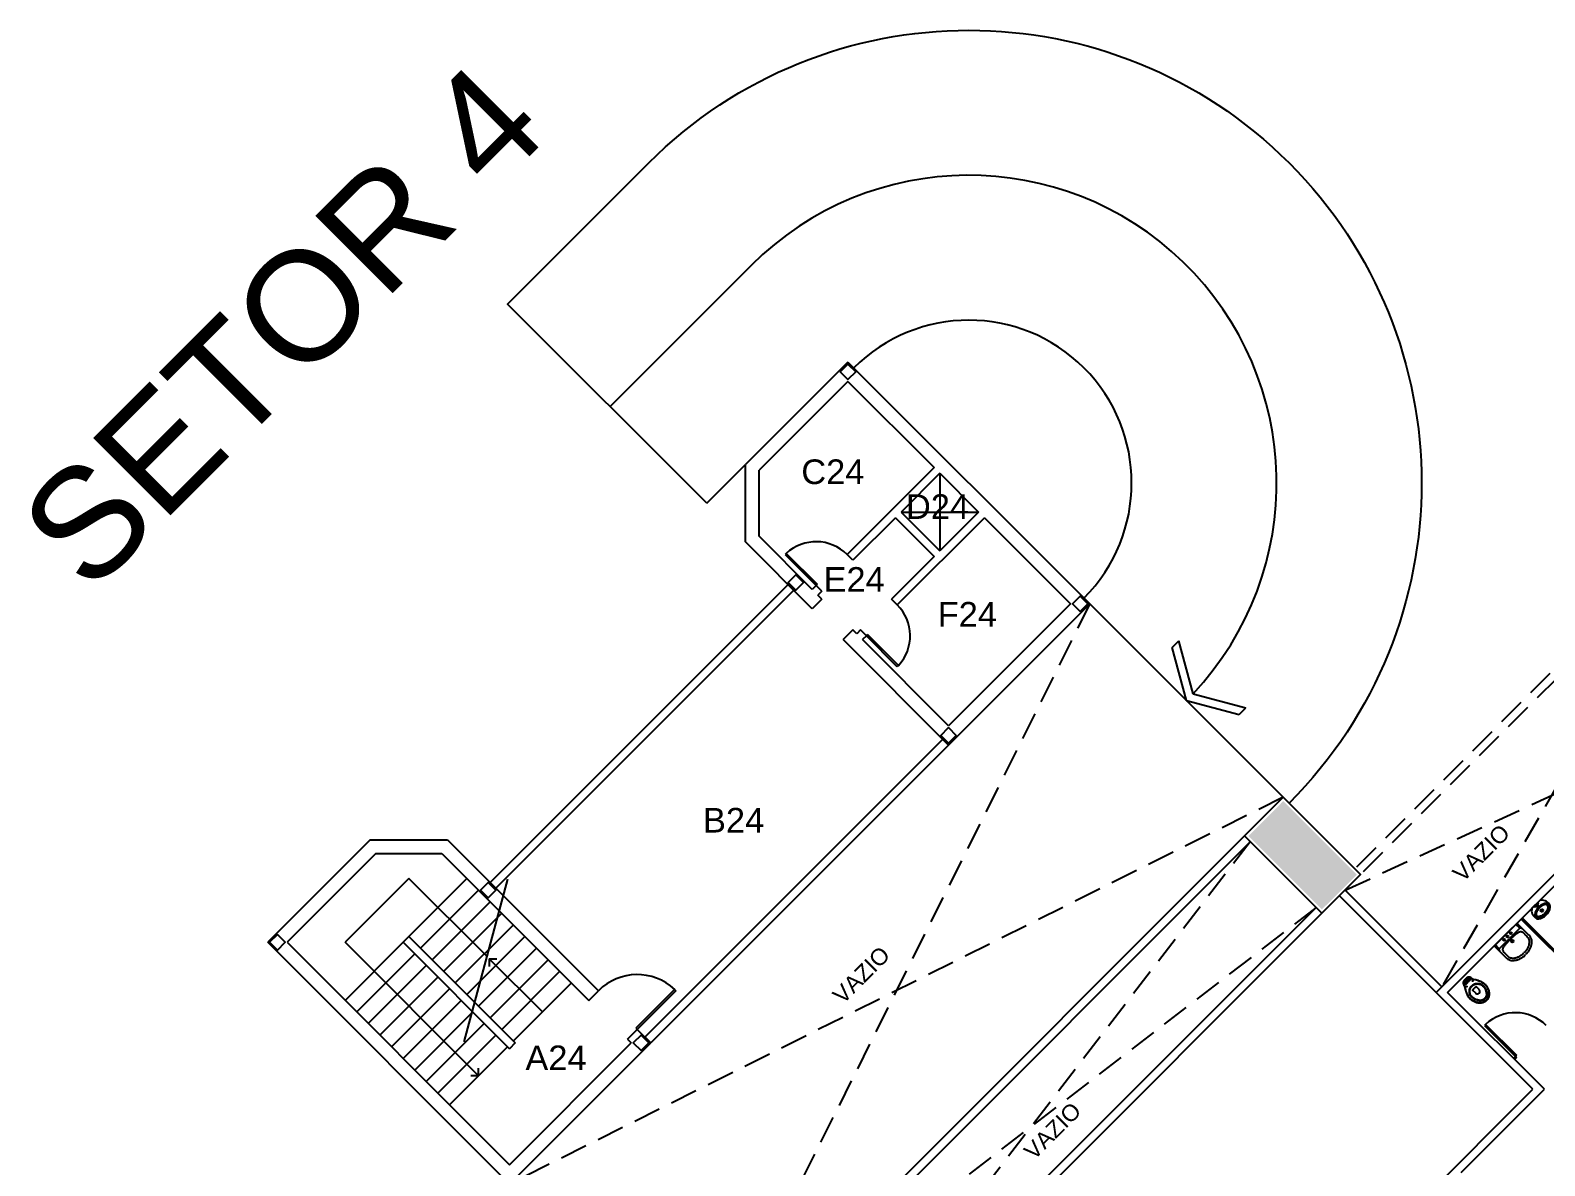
# Model space of a CAD drawing. Extents: x 964 to 1225, y -27 to 210.
# Drawn here: x 1033.51 to 1061.19, y 172.07 to 192.82 of the extents above; entities that cross this region are included whole.
import ezdxf

# ---------------------------------------------------------------- set-up
doc = ezdxf.new("R2010")
doc.units = 0
doc.header["$LTSCALE"] = 2
doc.linetypes.add('HIDDEN', pattern=[0.375, 0.25, -0.125])
for name, color, linetype in [('01', 1, 'CONTINUOUS'), ('06', 6, 'CONTINUOUS'), ('DIVISÓRIAS-ARY', 2, 'CONTINUOUS'), ('ESCADA-ARY', 7, 'CONTINUOUS'), ('ESQUADRIA-ARY', 2, 'CONTINUOUS'), ('HACHURAS-ARY', 9, 'CONTINUOUS'), ('INDICAÇÕES-ARY', 2, 'CONTINUOUS'), ('L_DECA', 7, 'CONTINUOUS'), ('PAREDE-ALTA-ARY', 1, 'CONTINUOUS'), ('PAREDE-BAIXA-ARY', 2, 'CONTINUOUS'), ('PEÇAS-SANIT-ARY', 7, 'CONTINUOUS'), ('PILARES-PRINC-ARY', 5, 'CONTINUOUS'), ('PILARES-SECUND-ARY', 5, 'CONTINUOUS'), ('RAMPA-INT-ARY', 7, 'CONTINUOUS'), ('RAMPA-PROJ-ARY', 7, 'HIDDEN'), ('TEXTO-PB-COR-ARY', 12, 'CONTINUOUS'), ('TEXTOG-EP-ARY', 11, 'CONTINUOUS')]:
    doc.layers.add(name, color=color, linetype=linetype)
doc.styles.add('ARIAL', font='arial.ttf', dxfattribs={"height": 0.5})

# ---------------------------------------------------------------- blocks, each defined once
blk = doc.blocks.new('RAV10')
at = {"layer": 'L_DECA'}
blk.add_lwpolyline([(4.6, -12.9), (8.2, -12.9), (8.2, -12.9), (8.7, -13), (9.2, -13.2), (9.6, -13.5), (9.9, -14), (10.1, -14.3), (10.1, -14.3), (10.1, -14.3), (10.1, -14.3), (10.1, -14.3), (10.1, -14.3), (12.2, -18), (12.2, -18), (12.5, -18.6), (12.8, -19.1), (13.1, -19.6), (13.3, -20.1), (13.3, -20.1), (13.6, -20.6), (13.9, -21.1), (14.2, -21.5), (14.5, -22.1), (14.7, -22.6), (15, -23.1), (15.3, -23.6), (15.5, -24.1), (15.5, -24.1), (15.9, -24.8), (16.3, -25.6), (16.6, -26.3), (16.9, -27), (17.2, -27.8), (17.5, -28.6), (17.8, -29.4), (18, -30.2), (18, -30.2), (18.3, -31.4), (18.6, -32.6), (18.8, -33.9), (19, -35.2), (19.1, -36.4), (19.1, -37.7), (19.1, -39), (19, -40.3), (19, -40.3), (18.8, -41.6), (18.6, -42.9), (18.2, -44.2), (17.9, -45.5), (17.4, -46.8), (16.9, -48), (16.4, -49.3), (15.8, -50.4), (15.8, -50.4), (15.2, -51.4), (14.6, -52.3), (13.9, -53.1), (13.3, -53.9), (12.5, -54.8), (11.7, -55.5), (10.9, -56.3), (10.1, -57), (10.1, -57), (9, -57.8), (7.9, -58.5), (6.6, -59.1), (5.4, -59.6), (4.1, -60), (2.8, -60.3), (1.4, -60.4), (0, -60.5), (0, -60.5), (-1.4, -60.4), (-2.7, -60.3), (-4, -60), (-5.3, -59.6), (-6.6, -59.1), (-7.8, -58.5), (-9, -57.8), (-10.1, -57), (-10.1, -57), (-10.9, -56.3), (-11.7, -55.5), (-12.5, -54.8), (-13.2, -53.9), (-13.9, -53.1), (-14.5, -52.3), (-15.1, -51.4), (-15.7, -50.4), (-15.7, -50.4), (-16.3, -49.3), (-16.9, -48), (-17.4, -46.8), (-17.8, -45.5), (-18.2, -44.2), (-18.5, -42.9), (-18.7, -41.6), (-19, -40.3), (-19, -40.3), (-19, -39), (-19, -37.7), (-19, -36.4), (-18.9, -35.2), (-18.7, -33.9), (-18.5, -32.6), (-18.2, -31.4), (-17.9, -30.2), (-17.9, -30.2), (-17.7, -29.4), (-17.4, -28.6), (-17.1, -27.8), (-16.9, -27), (-16.6, -26.3), (-16.2, -25.6), (-15.8, -24.8), (-15.5, -24.1), (-15.5, -24.1), (-15.2, -23.6), (-15, -23.1), (-14.7, -22.6), (-14.4, -22.1), (-14.2, -21.5), (-13.9, -21.1), (-13.6, -20.6), (-13.3, -20.1), (-13.3, -20.1), (-13.1, -19.6), (-12.8, -19.1), (-12.4, -18.6), (-12.1, -18), (-10.1, -14.3), (-10.1, -14.3), (-10.1, -14.3), (-10.1, -14.3), (-10.1, -14.3), (-10.1, -14.3), (-9.8, -14), (-9.8, -14), (-9.6, -13.5), (-9.1, -13.2), (-8.6, -13), (-8.1, -12.9), (-4.5, -12.9)], dxfattribs=at)
at = {"layer": 'L_DECA', "color": 1}
for points in [[(12.2, -18), (13.3, -20.1), (13.3, -20.1), (13.6, -20.6), (13.8, -21.1), (14.1, -21.5), (14.3, -22.1), (14.5, -22.6), (14.7, -23.1), (15, -23.6), (15.2, -24.1), (15.2, -24.1), (15.5, -24.8), (15.9, -25.6), (16.2, -26.3), (16.6, -27.1), (16.9, -27.8), (17.1, -28.5), (17.4, -29.4), (17.6, -30.2), (17.6, -30.2), (17.9, -31.4), (18.1, -32.6), (18.3, -33.9), (18.5, -35.2), (18.5, -36.4), (18.5, -37.7), (18.5, -39), (18.4, -40.3), (18.4, -40.3), (18.2, -41.6), (17.9, -42.9), (17.6, -44.2), (17.2, -45.5), (16.7, -46.8), (16.2, -48), (15.6, -49.3), (15, -50.4), (15, -50.4), (14.4, -51.2), (13.9, -52), (13.3, -52.8), (12.8, -53.5), (12.2, -54.2), (11.5, -54.9), (10.9, -55.5), (10.1, -56.2), (10.1, -56.2), (9, -57.1), (7.9, -57.8), (6.6, -58.4), (5.4, -58.9), (4.1, -59.3), (2.8, -59.6), (1.4, -59.8), (0, -59.8), (0, -59.8), (-1.4, -59.8), (-2.7, -59.6), (-4.1, -59.3), (-5.3, -58.9), (-6.6, -58.4), (-7.8, -57.8), (-9, -57.1), (-10.1, -56.2), (-10.1, -56.2), (-10.8, -55.5), (-11.5, -54.9), (-12.1, -54.2), (-12.7, -53.5), (-13.3, -52.8), (-13.9, -52), (-14.4, -51.2), (-14.9, -50.4), (-14.9, -50.4), (-15.5, -49.3), (-16.1, -48), (-16.6, -46.8), (-17.1, -45.5), (-17.5, -44.2), (-17.9, -42.9), (-18.1, -41.6), (-18.3, -40.3), (-18.3, -40.3), (-18.4, -39.1), (-18.5, -37.7), (-18.5, -36.4), (-18.4, -35.2), (-18.2, -33.9), (-18, -32.6), (-17.8, -31.4), (-17.5, -30.2), (-17.5, -30.2), (-17.3, -29.4), (-17, -28.6), (-16.8, -27.8), (-16.5, -27.1), (-16.2, -26.3), (-15.8, -25.6), (-15.5, -24.8), (-15.2, -24.1), (-15.2, -24.1), (-15, -23.6), (-14.7, -23.1), (-14.5, -22.6), (-14.2, -22.1), (-14, -21.5), (-13.7, -21.1), (-13.5, -20.6), (-13.2, -20.1), (-12.1, -18)], [(-12.9, -30.2), (-12.9, -30.2), (-12.4, -29.3), (-11.9, -28.4), (-11.2, -27.7), (-10.6, -26.9), (-9.9, -26.2), (-9.2, -25.6), (-8.4, -25), (-7.5, -24.4), (-6.7, -23.9), (-5.8, -23.5), (-4.9, -23.1), (-3.9, -22.8), (-3, -22.6), (-2, -22.4), (-1, -22.3), (0, -22.2), (0, -22.2), (1, -22.3), (2, -22.4), (3, -22.6), (4, -22.8), (5, -23.1), (5.8, -23.5), (6.8, -23.9), (7.6, -24.4), (8.5, -25), (9.3, -25.6), (10, -26.2), (10.6, -26.9), (11.3, -27.7), (12, -28.4), (12.5, -29.3), (13, -30.2), (13, -30.2), (13.6, -31.3), (14, -32.6), (14.3, -33.8), (14.6, -35.1), (14.7, -36.4), (14.7, -37.7), (14.7, -39), (14.4, -40.3), (14.4, -40.3), (14.2, -41.6), (13.8, -42.9), (13.4, -44.2), (12.9, -45.5), (12.4, -46.8), (11.7, -48), (11.1, -49.3), (10.4, -50.4), (10.4, -50.4), (9.4, -51.7), (8.4, -52.8), (7.2, -53.8), (5.9, -54.6), (4.5, -55.2), (3.1, -55.8), (1.5, -56.1), (0, -56.2), (0, -56.2), (-1.5, -56.1), (-3.1, -55.8), (-4.4, -55.2), (-5.8, -54.6), (-7.1, -53.8), (-8.3, -52.8), (-9.3, -51.7), (-10.3, -50.4), (-10.3, -50.4), (-11, -49.3), (-11.7, -48), (-12.3, -46.8), (-12.8, -45.5), (-13.3, -44.2), (-13.7, -42.9), (-14.1, -41.6), (-14.4, -40.3), (-14.4, -40.3), (-14.6, -39), (-14.7, -37.7), (-14.6, -36.4), (-14.5, -35.1), (-14.2, -33.8), (-13.9, -32.6), (-13.5, -31.3), (-12.9, -30.2)], [(-12, -30.2), (-12, -30.2), (-11.5, -29.4), (-11, -28.6), (-10.4, -27.9), (-9.8, -27.2), (-9.1, -26.7), (-8.5, -26.1), (-7.7, -25.5), (-6.9, -25), (-6.1, -24.6), (-5.3, -24.2), (-4.5, -23.9), (-3.6, -23.6), (-2.8, -23.4), (-1.8, -23.2), (-0.9, -23.2), (0, -23.1), (0, -23.1), (0.9, -23.2), (1.9, -23.2), (2.8, -23.4), (3.6, -23.6), (4.5, -23.9), (5.4, -24.2), (6.2, -24.6), (7, -25), (7.7, -25.5), (8.5, -26.1), (9.2, -26.7), (9.8, -27.2), (10.4, -27.9), (11, -28.6), (11.5, -29.4), (12, -30.2), (12, -30.2), (12.7, -31.3), (13.2, -32.6), (13.6, -33.8), (13.9, -35), (14.1, -36.4), (14.1, -37.7), (14.1, -39), (13.9, -40.3), (13.9, -40.3), (13.6, -41.7), (13.2, -43), (12.8, -44.3), (12.3, -45.5), (11.7, -46.9), (11.1, -48.1), (10.4, -49.3), (9.6, -50.4), (9.6, -50.4), (8.8, -51.6), (7.8, -52.6), (6.7, -53.5), (5.5, -54.2), (4.2, -54.8), (2.8, -55.3), (1.5, -55.5), (0, -55.7), (0, -55.7), (-1.5, -55.5), (-2.8, -55.3), (-4.2, -54.8), (-5.4, -54.2), (-6.6, -53.5), (-7.7, -52.6), (-8.7, -51.6), (-9.6, -50.4), (-9.6, -50.4), (-10.3, -49.3), (-11, -48.1), (-11.7, -46.9), (-12.2, -45.5), (-12.7, -44.3), (-13.1, -43), (-13.5, -41.7), (-13.8, -40.3), (-13.8, -40.3), (-14, -39), (-14.1, -37.7), (-14, -36.4), (-13.9, -35), (-13.6, -33.8), (-13.2, -32.6), (-12.7, -31.3), (-12, -30.2)], [(-7.7, -9.4), (-8.1, -10.1), (-8.5, -10.8), (-8.6, -11.4), (-8.8, -12.2), (-8.8, -13.1)], [(-5.1, -12.9), (-5.1, -9.7), (-5.1, -7.8), (-5.1, -7.8), (-5.2, -7.6), (-5.3, -7.5), (-5.5, -7.4), (-5.9, -7.6), (-5.9, -7.6), (-6.4, -8), (-7.1, -8.6), (-7.7, -9.4)], [(5.1, -9.3), (5, -8.9), (4.6, -8.3), (3.9, -7.8), (3.1, -7.7), (0, -7.7), (-3.1, -7.7), (-3.1, -7.7), (-3.9, -7.8), (-4.5, -8.3), (-5, -8.9), (-5.1, -9.7)], [(4.6, -12.9), (4.6, -12.9), (4.2, -12.9), (3.9, -12.6), (3.6, -12.4), (3.6, -12), (3.6, -10.7), (3.6, -10.7), (3.6, -10.5), (3.6, -10.4), (3.7, -10.2), (3.9, -10.1), (3.9, -10.1), (3.9, -9.9), (3.9, -9.7), (3.8, -9.5), (3.6, -9.4), (0, -9.4), (-3.5, -9.4), (-3.5, -9.4), (-3.7, -9.5), (-3.9, -9.7), (-3.9, -9.9), (-3.8, -10.1), (-3.8, -10.1), (-3.6, -10.2), (-3.6, -10.4), (-3.5, -10.5), (-3.5, -10.7), (-3.5, -12), (-3.5, -12), (-3.6, -12.4), (-3.8, -12.6), (-4.1, -12.9), (-4.5, -12.9)], [(3.7, -10.3), (0, -10.3), (-3.6, -10.3)], [(5.1, -12.9), (5.1, -9.7), (5.1, -7.8), (5.1, -7.8), (5.2, -7.6), (5.3, -7.5), (5.5, -7.4), (5.9, -7.6), (5.9, -7.6), (6.4, -8), (7.1, -8.6), (7.7, -9.4)], [(7.7, -9.4), (8.1, -10.1), (8.5, -10.8), (8.6, -11.4), (8.8, -12.2), (8.8, -13.1)], [(-4.5, -37), (-4.5, -29), (0, -29)], [(4.6, -37), (4.6, -29), (0, -29)]]:
    blk.add_lwpolyline(points, dxfattribs=at)
at = {"layer": 'L_DECA', "color": 7}
for points in [[(10.1, -14.3), (10.1, -14.3), (10.1, -14.3), (10.1, -14.3), (10.1, -14.3), (10.1, -14.3), (9.6, -11.3), (9.6, -11.3), (9.3, -10.2), (8.9, -9.3), (8.3, -8.5), (7.7, -7.7), (6.9, -7), (6.1, -6.5), (5.1, -6.2), (4.1, -5.9), (4.1, -5.9), (3.6, -5.8), (3.1, -5.7), (2.6, -5.6), (2, -5.6), (1.5, -5.6), (1, -5.5), (0.5, -5.5), (0, -5.5), (0, -5.5), (-0.5, -5.5), (-1, -5.5), (-1.5, -5.6), (-2, -5.6), (-2.5, -5.6), (-3, -5.7), (-3.5, -5.8), (-4, -5.9), (-4, -5.9), (-5, -6.2), (-6, -6.5), (-6.9, -7), (-7.6, -7.7), (-8.2, -8.5), (-8.8, -9.3), (-9.3, -10.2), (-9.6, -11.3), (-10, -14.3), (-10, -14.3), (-10, -14.3), (-10, -14.3), (-10, -14.3), (-10.1, -14.3)], [(-4.5, -12.9), (0, -12.9)], [(4.6, -12.9), (0, -12.9)]]:
    blk.add_lwpolyline(points, dxfattribs=at)
at = {"layer": 'L_DECA', "color": 1}
for centre in [(-7.6, -17), (7.6, -17)]:
    blk.add_circle(centre, 0.672, dxfattribs=at)
blk.add_arc((0, -37), 4.56, 180, 0, dxfattribs=at)
blk = doc.blocks.new('DUO04')
at = {"layer": 'L_DECA'}
blk.add_line((-27.8, 0), (27.8, 0), dxfattribs=at)
at = {"layer": 'L_DECA', "color": 1}
for p, q in [((-26.5, -9.9), (-26.5, 0)), ((26.5, -9.9), (26.5, 0)), ((-26.5, -9.9), (0, -9.9)), ((26.5, -9.9), (0, -9.9))]:
    blk.add_line(p, q, dxfattribs=at)
at = {"layer": 'L_DECA', "color": 7}
for points in [[(-27.8, 0), (-27.8, 0), (-28.5, -0.1), (-29.1, -0.3), (-29.4, -0.8), (-29.5, -1.4), (-29.5, -23.9)], [(27.8, 0), (27.8, 0), (28.5, -0.1), (29.1, -0.3), (29.4, -0.8), (29.5, -1.4), (29.5, -23.9)], [(-29.5, -23.9), (-29.5, -29.7), (-29.5, -29.7), (-29.4, -32.1), (-28.9, -34.4), (-28.2, -36.5), (-27.2, -38.6), (-26.1, -40.5), (-24.7, -42.2), (-23.1, -43.8), (-21.3, -45.2), (-21.3, -45.2), (-20.2, -45.9), (-19.1, -46.6), (-18, -47.2), (-16.9, -47.9), (-15.7, -48.4), (-14.5, -49), (-13.3, -49.4), (-12.1, -49.9), (-10.8, -50.3), (-9.5, -50.5), (-8.2, -50.9), (-6.7, -51.1), (-4.8, -51.4), (-2.9, -51.5), (-1.4, -51.5), (0, -51.5)], [(29.5, -23.9), (29.5, -29.7), (29.5, -29.7), (29.4, -32.1), (28.9, -34.4), (28.2, -36.5), (27.2, -38.6), (26.1, -40.5), (24.7, -42.2), (23.1, -43.8), (21.3, -45.2), (21.3, -45.2), (20.2, -45.9), (19.1, -46.6), (18, -47.2), (16.9, -47.9), (15.7, -48.4), (14.5, -49), (13.3, -49.4), (12.1, -49.9), (10.8, -50.3), (9.5, -50.5), (8.2, -50.9), (6.7, -51.1), (4.8, -51.4), (2.9, -51.5), (1.4, -51.5), (0, -51.5)]]:
    blk.add_lwpolyline(points, dxfattribs=at)
at = {"layer": 'L_DECA', "color": 1}
for points in [[(-26.5, -9.9), (-26.9, -10), (-27.5, -10.1), (-28, -10.6), (-28.4, -11.2), (-28.7, -11.9), (-29, -12.7), (-29.2, -13.7), (-29.4, -15), (-29.5, -16.8)], [(0, -12.4), (0, -12.4), (-0.8, -12.4), (-1.4, -12.4), (-1.1, -12.4), (-1.8, -12.4), (-2.5, -12.4), (-3.3, -12.4), (-3.9, -12.4), (-4.7, -12.4), (-7.9, -12.4), (-8.6, -12.4), (-9.3, -12.4), (-10, -12.4), (-10.7, -12.4), (-11.4, -12.4), (-12, -12.4), (-12.7, -12.4), (-12.7, -12.4), (-13.7, -12.4), (-14.7, -12.5), (-15.8, -12.6), (-16.8, -12.8), (-17.8, -13), (-18.8, -13.2), (-19.8, -13.5), (-20.8, -13.7), (-20.8, -13.7), (-21.7, -14.1), (-22.6, -14.7), (-23.3, -15.4), (-23.9, -16.1), (-24.5, -17), (-24.8, -18), (-25.1, -19), (-25.2, -20), (-25.2, -20), (-25.2, -21.8), (-25.2, -23.1), (-25.2, -23.9)], [(-25.2, -23.9), (-25.2, -27.3), (-25.2, -29.6), (-25.2, -29.6), (-25, -31.4), (-24.8, -33.1), (-24.2, -34.8), (-23.5, -36.3), (-22.6, -37.8), (-21.6, -39.1), (-20.4, -40.4), (-19.1, -41.4), (-19.1, -41.4), (-18.1, -42.1), (-17.1, -42.7), (-16.2, -43.3), (-15.2, -43.9), (-14.1, -44.4), (-13, -44.8), (-11.9, -45.3), (-10.8, -45.7), (-9.7, -46.1), (-8.6, -46.4), (-6.7, -46.8), (-5.2, -47), (-3.3, -47.2), (-2.1, -47.2), (-1, -47.2), (0, -47.2)], [(0, -12.4), (0, -12.4), (0.8, -12.4), (1.4, -12.4), (1.1, -12.4), (1.8, -12.4), (2.5, -12.4), (3.3, -12.4), (3.9, -12.4), (4.7, -12.4), (7.9, -12.4), (8.6, -12.4), (9.3, -12.4), (10, -12.4), (10.7, -12.4), (11.4, -12.4), (12, -12.4), (12.7, -12.4), (12.7, -12.4), (13.7, -12.4), (14.7, -12.5), (15.8, -12.6), (16.8, -12.8), (17.8, -13), (18.8, -13.2), (19.8, -13.5), (20.8, -13.7), (20.8, -13.7), (21.7, -14.1), (22.6, -14.7), (23.3, -15.4), (23.9, -16.1), (24.5, -17), (24.8, -18), (25.1, -19), (25.2, -20), (25.2, -20), (25.2, -21.8), (25.2, -23.1), (25.2, -23.9)], [(25.2, -23.9), (25.2, -27.3), (25.2, -29.6), (25.2, -29.6), (25, -31.4), (24.8, -33.1), (24.2, -34.8), (23.5, -36.3), (22.6, -37.8), (21.6, -39.1), (20.4, -40.4), (19.1, -41.4), (19.1, -41.4), (18.1, -42.1), (17.1, -42.7), (16.2, -43.3), (15.2, -43.9), (14.1, -44.4), (13, -44.8), (11.9, -45.3), (10.8, -45.7), (9.7, -46.1), (8.6, -46.4), (6.7, -46.8), (5.2, -47), (3.3, -47.2), (2.1, -47.2), (1, -47.2), (0, -47.2)], [(26.5, -9.9), (26.9, -10), (27.5, -10.1), (28, -10.6), (28.4, -11.2), (28.7, -11.9), (29, -12.7), (29.2, -13.7), (29.4, -15), (29.5, -16.8)]]:
    blk.add_lwpolyline(points, dxfattribs=at)
for centre, radius in [((-8.5, -4.9), 1.75), ((0, -17), 2.25), ((0, -4.9), 1.75), ((0, -17), 0.981), ((8.5, -4.9), 1.75)]:
    blk.add_circle(centre, radius, dxfattribs=at)
blk = doc.blocks.new('MIC01')
at = {"layer": 'L_DECA'}
blk.add_line((-10, 0), (10, 0), dxfattribs=at)
at = {"layer": 'L_DECA', "color": 1}
for p, q in [((-5.3, 0), (-4.5, -2.2)), ((5.3, 0), (4.5, -2.2)), ((-4.5, -2.2), (0, -2.2)), ((4.5, -2.2), (0, -2.2))]:
    blk.add_line(p, q, dxfattribs=at)
for points in [[(0, -7.1, 0.058109), (-7, -8, 0.07175), (-12.3, -10.1, 0.106494), (-16.3, -13.6, 0.158235), (-17.4, -17.1, 0.158235)], [(0, -23.1, -0.04416), (-5.4, -22.6, -0.058504), (-9.4, -21.4, -0.100522), (-12.6, -19.1, -0.041446), (-13.7, -17.2, -0.101301), (-14.1, -15.3, -0.003595), (-14.1, -15.1)], [(17.4, -17.1, 0.158235), (16.3, -13.6, 0.106494), (12.3, -10.1, 0.07175), (7, -8, 0.058109), (0, -7.1, 0.058109)], [(0, -23.1, 0.04416), (5.4, -22.6, 0.058504), (9.4, -21.4, 0.100522), (12.6, -19.1, 0.041446), (13.7, -17.2, 0.101301), (14.1, -15.3, 0.003595), (14.1, -15.1)]]:
    blk.add_lwpolyline(points, format="xyb", dxfattribs=at)
at = {"layer": 'L_DECA'}
blk.add_lwpolyline([(-17.4, -17.1, 0.158235), (-16.3, -20.6, 0.106494), (-12.3, -24.1, 0.07175), (-7, -26.2, 0.058109), (0, -27, 0.058109), (7, -26.2, 0.07175), (12.3, -24.1, 0.106494), (16.3, -20.6, 0.158235), (17.4, -17.1, 0.158235)], format="xyb", dxfattribs=at)
at = {"layer": 'L_DECA', "color": 1}
blk.add_lwpolyline([(0, -9, 0.056411), (-5.8, -9.7, 0.070161), (-10.3, -11.4, 0.106104), (-13.6, -14.3, 0.161988), (-14.5, -17.1, 0.161988), (-13.6, -19.9, 0.106104), (-10.3, -22.8, 0.070161), (-5.8, -24.5, 0.056411), (0, -25.1, 0.056411), (5.8, -24.5, 0.070161), (10.3, -22.8, 0.106104), (13.6, -19.9, 0.161988), (14.5, -17.1, 0.161988), (13.6, -14.3, 0.106104), (10.3, -11.4, 0.070161), (5.8, -9.7, 0.056411)], format="xyb", close=True, dxfattribs=at)
for centre, radius in [((-2, -14.6), 0.51), ((-2, -16.7), 0.51), ((0, -4.7), 1.76), ((0, -4.7), 0.844), ((0, -13.6), 0.51), ((0, -15.7), 0.51), ((0, -17.8), 0.51), ((2, -14.6), 0.51), ((2, -16.7), 0.51)]:
    blk.add_circle(centre, radius, dxfattribs=at)
at = {"layer": 'L_DECA'}
for centre, start, end in [((-2.6, -13.5), 118.7979, 195.9069), ((2.6, -13.5), 344.0931, 61.2021)]:
    blk.add_arc(centre, 15.4, start, end, dxfattribs=at)

msp = doc.modelspace()

# ---------------------------------------------------------------- hatches: boundary and pattern name
at = {"layer": 'HACHURAS-ARY', "ltscale": 0.5}
msp.add_hatch(color=256, dxfattribs=at).paths.add_polyline_path([(1056.406, 178.734), (1055.77, 178.097), (1057.113, 176.754), (1057.75, 177.39)])

# ---------------------------------------------------------------- linework, layer by layer
at = {"layer": '01', "ltscale": 0.5}
for p, q in [((1050.025, 184.833), (1048.434, 183.242)), ((1050.131, 184.727), (1049.424, 184.019)), ((1049.317, 183.913), (1048.54, 183.136)), ((1050.944, 183.913), (1049.353, 182.322)), ((1050.838, 184.019), (1050.131, 183.312)), ((1050.025, 183.206), (1049.247, 182.428)), ((1047.868, 182.676), (1047.797, 182.605)), ((1047.974, 182.57), (1047.903, 182.499)), ((1048.681, 181.863), (1048.61, 181.792)), ((1048.787, 181.757), (1048.716, 181.686))]:
    msp.add_line(p, q, dxfattribs=at)
at = {"layer": '06', "ltscale": 0.5}
for p, q in [((1041.894, 175.851), (1042.034, 175.851)), ((1041.894, 175.851), (1041.894, 175.711)), ((1041.698, 173.713), (1041.698, 173.853)), ((1041.698, 173.713), (1041.558, 173.713))]:
    msp.add_line(p, q, dxfattribs=at)
at = {"layer": 'DIVISÓRIAS-ARY'}
for p, q in [((1047.324, 183.262), (1047.303, 183.241)), ((1047.324, 183.262), (1047.889, 182.697)), ((1047.303, 183.241), (1047.868, 182.676)), ((1047.868, 182.676), (1047.889, 182.697)), ((1048.787, 181.757), (1048.808, 181.778)), ((1049.352, 181.191), (1048.787, 181.757)), ((1049.374, 181.213), (1048.808, 181.778)), ((1049.374, 181.213), (1049.352, 181.191)), ((1060.755, 176.577), (1061.957, 175.375)), ((1060.776, 176.598), (1061.999, 175.375)), ((1045.283, 175.29), (1044.576, 174.583)), ((1045.304, 175.269), (1044.598, 174.562)), ((1045.283, 175.29), (1045.304, 175.269)), ((1044.576, 174.583), (1044.598, 174.562)), ((1060.105, 174.653), (1060.084, 174.632)), ((1060.084, 174.632), (1060.67, 174.046)), ((1060.105, 174.653), (1060.67, 174.088)), ((1060.649, 174.067), (1060.614, 174.032)), ((1060.67, 174.046), (1060.635, 174.01)), ((1060.649, 174.067), (1060.67, 174.088))]:
    msp.add_line(p, q, dxfattribs=at)
at = {"layer": 'DIVISÓRIAS-ARY', "color": 7, "ltscale": 0.5}
for centre, radius, start, end in [((1047.868, 182.676), 0.8, 45, 132.8509), ((1048.787, 181.757), 0.8, 317.1491, 45), ((1044.598, 174.562), 1, 46.7191, 135)]:
    msp.add_arc(centre, radius, start, end, dxfattribs=at)
at = {"layer": 'ESCADA-ARY', "ltscale": 0.5}
msp.add_line((1045.87, 184.179), (1046.577, 184.886), dxfattribs=at)
at = {"layer": 'ESQUADRIA-ARY', "color": 7, "ltscale": 0.5}
msp.add_arc((1060.649, 174.067), 0.8, 45, 132.8509, dxfattribs=at)
at = {"layer": 'INDICAÇÕES-ARY', "ltscale": 0.5}
for p, q in [((1050.131, 184.727), (1050.131, 183.312)), ((1049.424, 184.019), (1050.838, 184.019)), ((1040.426, 177.32), (1039.259, 176.153)), ((1041.848, 175.897), (1040.426, 177.32)), ((1041.698, 173.713), (1039.259, 176.153)), ((1041.894, 175.851), (1042.865, 174.88))]:
    msp.add_line(p, q, dxfattribs=at)
at = {"layer": 'INDICAÇÕES-ARY'}
msp.add_line((1042.226, 177.307), (1041.43, 174.335), dxfattribs=at)
at = {"layer": 'PAREDE-ALTA-ARY'}
for p, q in [((1048.451, 186.76), (1046.577, 184.886)), ((1048.451, 186.76), (1052.871, 182.34)), ((1048.451, 186.406), (1046.827, 184.782)), ((1048.451, 186.406), (1050.025, 184.833)), ((1046.577, 183.471), (1046.577, 184.886)), ((1046.827, 183.575), (1046.827, 184.782)), ((1050.131, 184.727), (1050.838, 184.019)), ((1049.317, 183.913), (1050.025, 183.206)), ((1049.424, 184.019), (1050.131, 183.312)), ((1050.944, 183.913), (1052.517, 182.34)), ((1047.797, 182.605), (1046.827, 183.575)), ((1047.797, 182.252), (1046.577, 183.471)), ((1048.54, 183.136), (1048.434, 183.242)), ((1047.355, 182.694), (1041.911, 177.249)), ((1047.461, 182.588), (1042.017, 177.143)), ((1047.974, 182.428), (1047.797, 182.252)), ((1047.974, 182.57), (1047.868, 182.676)), ((1047.974, 182.428), (1047.903, 182.499)), ((1049.353, 182.322), (1049.247, 182.428)), ((1052.871, 182.34), (1050.29, 179.759)), ((1052.517, 182.34), (1050.29, 180.113)), ((1048.54, 181.863), (1048.363, 181.686)), ((1048.61, 181.792), (1048.54, 181.863)), ((1048.787, 181.757), (1048.681, 181.863)), ((1050.29, 179.759), (1048.363, 181.686)), ((1050.29, 180.113), (1048.716, 181.686)), ((1059.199, 175.234), (1064.06, 180.095)), ((1059.411, 175.234), (1064.096, 179.918)), ((1039.719, 178.027), (1037.845, 176.153)), ((1039.719, 178.027), (1041.133, 178.027)), ((1041.133, 178.027), (1043.89, 175.269)), ((1039.822, 177.777), (1038.198, 176.153)), ((1039.822, 177.777), (1041.029, 177.777)), ((1041.029, 177.777), (1043.714, 175.092)), ((1042.264, 171.734), (1037.845, 176.153)), ((1038.198, 176.153), (1042.264, 172.087)), ((1040.426, 176.259), (1040.32, 176.153)), ((1040.32, 176.153), (1042.264, 174.208)), ((1040.426, 176.259), (1042.37, 174.314)), ((1043.714, 175.092), (1043.89, 175.269)), ((1060.967, 173.466), (1059.199, 175.234)), ((1061.179, 173.466), (1059.411, 175.234)), ((1044.421, 174.385), (1044.598, 174.562)), ((1044.598, 174.562), (1044.845, 174.314)), ((1042.264, 172.087), (1044.491, 174.314)), ((1042.264, 171.734), (1044.845, 174.314)), ((1042.37, 174.314), (1042.264, 174.208)), ((1044.421, 174.385), (1044.491, 174.314)), ((1057.82, 170.319), (1060.967, 173.466)), ((1059.659, 171.946), (1061.179, 173.466))]:
    msp.add_line(p, q, dxfattribs=at)
at = {"layer": 'PAREDE-BAIXA-ARY'}
for p, q in [((1050.184, 179.865), (1044.739, 174.421)), ((1050.29, 179.759), (1044.845, 174.314)), ((1046.507, 168.905), (1055.699, 178.097)), ((1046.613, 168.799), (1055.805, 177.991)), ((1057.432, 177.001), (1059.199, 175.234)), ((1057.538, 177.108), (1059.305, 175.34)), ((1047.815, 167.597), (1057.007, 176.789)), ((1047.921, 167.491), (1057.113, 176.683))]:
    msp.add_line(p, q, dxfattribs=at)
at = {"layer": 'PILARES-PRINC-ARY'}
msp.add_lwpolyline([(1056.406, 178.805), (1055.699, 178.097), (1057.113, 176.683), (1057.82, 177.39)], close=True, dxfattribs=at)
at = {"layer": 'PILARES-SECUND-ARY'}
for points in [[(1048.31, 186.583), (1048.451, 186.724), (1048.593, 186.583), (1048.451, 186.441)], [(1047.497, 182.87), (1047.355, 182.729), (1047.497, 182.588), (1047.638, 182.729)], [(1052.694, 182.199), (1052.835, 182.34), (1052.694, 182.482), (1052.552, 182.34)], [(1050.431, 179.936), (1050.29, 179.795), (1050.148, 179.936), (1050.29, 180.077)], [(1041.734, 177.108), (1041.875, 177.249), (1042.017, 177.108), (1041.875, 176.966)], [(1038.021, 176.294), (1037.88, 176.153), (1038.021, 176.012), (1038.163, 176.153)], [(1044.668, 174.173), (1044.81, 174.314), (1044.668, 174.456), (1044.527, 174.314)]]:
    msp.add_lwpolyline(points, close=True, dxfattribs=at)
at = {"layer": 'RAMPA-INT-ARY'}
for p, q in [((1054.378, 181.54), (1054.5, 181.663)), ((1054.759, 180.697), (1054.5, 181.663)), ((1054.637, 180.574), (1054.378, 181.54)), ((1054.637, 180.574), (1055.602, 180.315)), ((1054.759, 180.697), (1055.725, 180.438)), ((1055.602, 180.315), (1055.725, 180.438)), ((1040.426, 176.259), (1041.486, 177.32)), ((1040.638, 176.047), (1041.698, 177.108)), ((1040.85, 175.835), (1041.911, 176.895)), ((1041.062, 175.623), (1042.123, 176.683)), ((1041.274, 175.41), (1042.335, 176.471)), ((1040.32, 176.153), (1039.259, 175.092)), ((1041.486, 175.198), (1042.547, 176.259)), ((1041.698, 174.986), (1042.759, 176.047)), ((1040.532, 175.941), (1039.471, 174.88)), ((1041.911, 174.774), (1042.971, 175.835)), ((1040.744, 175.729), (1039.683, 174.668)), ((1040.956, 175.517), (1039.895, 174.456)), ((1042.123, 174.562), (1043.183, 175.623)), ((1041.168, 175.304), (1040.107, 174.244)), ((1042.335, 174.35), (1043.395, 175.41)), ((1041.38, 175.092), (1040.32, 174.032)), ((1041.592, 174.88), (1040.532, 173.819)), ((1041.804, 174.668), (1040.744, 173.607)), ((1042.017, 174.456), (1040.956, 173.395)), ((1042.229, 174.244), (1041.168, 173.183))]:
    msp.add_line(p, q, dxfattribs=at)
at = {"layer": 'RAMPA-PROJ-ARY'}
for p, q in [((1063.934, 183.716), (1057.714, 177.496)), ((1064.056, 183.626), (1057.82, 177.39)), ((1064.056, 183.626), (1059.305, 175.34)), ((1052.871, 182.34), (1045.8, 168.198)), ((1057.538, 177.108), (1064.06, 180.095)), ((1056.406, 178.805), (1042.264, 171.734)), ((1055.805, 177.991), (1047.815, 167.597)), ((1057.007, 176.789), (1046.613, 168.799))]:
    msp.add_line(p, q, dxfattribs=at)
at = {"layer": 'RAMPA-PROJ-ARY', "linetype": 'Continuous'}
msp.add_line((1052.871, 182.34), (1056.406, 178.805), dxfattribs=at)
for points in [[(1045.87, 184.179), (1042.229, 187.82), (1044.81, 190.401, -1), (1056.512, 178.699)], [(1054.759, 180.697, 0.984719), (1046.684, 188.527), (1044.103, 185.946)]]:
    msp.add_lwpolyline(points, format="xyb", dxfattribs=at)
msp.add_arc((1050.661, 184.55), 2.975, 315, 135, dxfattribs=at)

# ---------------------------------------------------------------- block references
at = {"layer": 'PEÇAS-SANIT-ARY', "xscale": 0.01, "yscale": 0.01, "zscale": 0.01, "rotation": 44.99286097153893}
msp.add_blockref('MIC01', (1061.024, 176.846), dxfattribs=at)
at = {"layer": 'PEÇAS-SANIT-ARY', "ltscale": 0.5, "xscale": 0.01, "yscale": 0.01, "zscale": 0.01, "rotation": 44.99999999999999}
for name, p in [('DUO04', (1060.472, 176.294)), ('RAV10', (1059.694, 175.517))]:
    msp.add_blockref(name, p, dxfattribs=at)

# ---------------------------------------------------------------- texts
at = {"layer": 'TEXTO-PB-COR-ARY', "style": 'ARIAL'}
for s, p in [('C24', (1047.598, 184.53)), ('D24', (1049.511, 183.893)), ('E24', (1048.004, 182.561)), ('F24', (1050.091, 181.924)), ('B24', (1045.801, 178.16)), ('A24', (1042.555, 173.816))]:
    msp.add_text(s, height=0.45, dxfattribs=at).set_placement(p)
for p in [(1059.686, 177.237), (1048.355, 175.007), (1051.85, 172.156)]:
    msp.add_text('VAZIO', height=0.3, rotation=45, dxfattribs=at).set_placement(p)
at = {"layer": 'TEXTOG-EP-ARY', "style": 'ARIAL'}
msp.add_text('SETOR 4', height=2, rotation=45, dxfattribs=at).set_placement((1034.591, 182.479))

doc.saveas('drawing.dxf')
